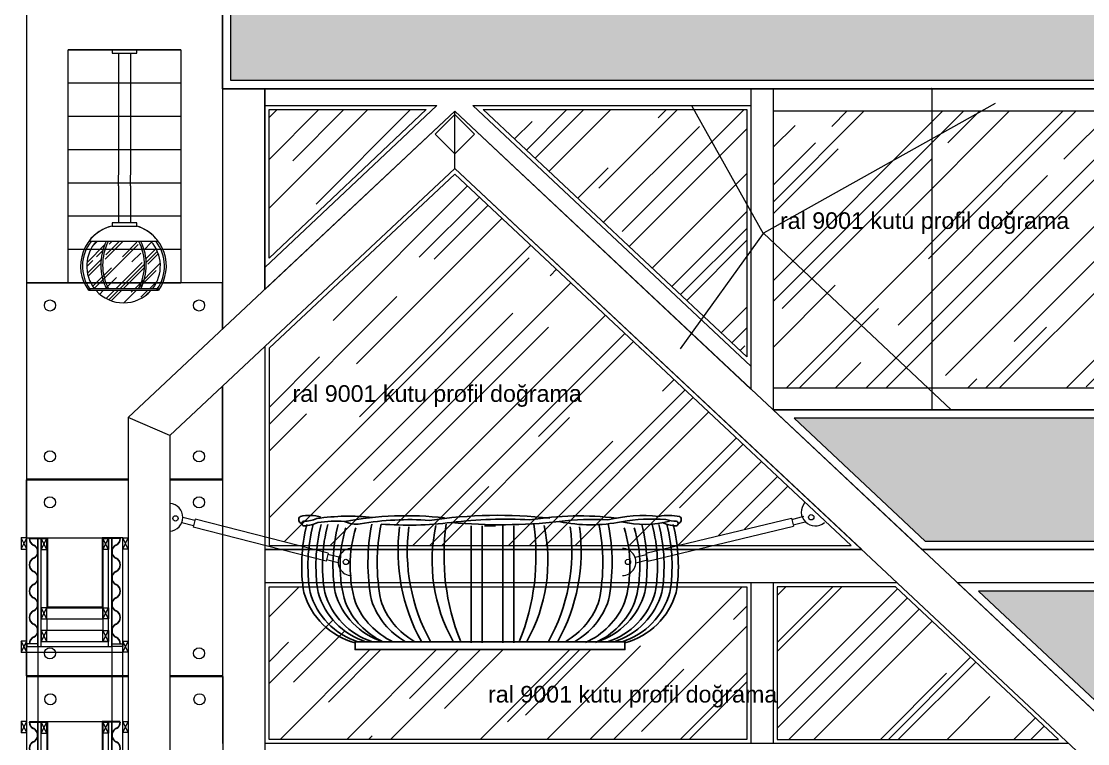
# Model space of a CAD drawing. Header units: millimetres. Extents: x 54215 to 67697, y 23496 to 56611.
# Drawn here: x 57097.8 to 57482.5, y 25519.1 to 25779.6 of the extents above; entities that cross this region are included whole.
import ezdxf

# ---------------------------------------------------------------- set-up
doc = ezdxf.new("R2010")
doc.units = ezdxf.units.MM
doc.linetypes.add('DASHED', pattern=[19.049999999999997, 12.7, -6.349999999999998])
for name, color, linetype, lineweight, true_color in [('no3_ahsap kesit on', 7, 'Continuous', 20, 0xfca103), ('no3_doğrama gorunus', 7, 'Continuous', 0, 0x004d4d), ('no3_tefriş ön ince', 7, 'Continuous', 18, 0x8c1aff)]:
    doc.layers.add(name, color=color, linetype=linetype, lineweight=lineweight, true_color=true_color)
for name, color, linetype, lineweight in [('no3_duvar kaplama', 8, 'Continuous', 0), ('no3_kutu profil gorunus', 8, 'Continuous', 0), ('no3_kutuprofil kesit', 74, 'Continuous', 18), ('no3_mermer gorunus arka', 41, 'Continuous', 13), ('no3_mobilya aydınlatma', 50, 'Continuous', 13), ('no3_tavan aydınlatma', 50, 'Continuous', 13), ('no3_yazı duvar', 152, 'Continuous', 0), ('tarama', 8, 'Continuous', 9)]:
    doc.layers.add(name, color=color, linetype=linetype, lineweight=lineweight)
doc.styles.get("Standard").update_dxf_attribs({"font": 'arial.ttf'})
pattern_1 = [(45, (40994.20118553095, 47595.47906742794), (21.55261469056598, 57.47363917484257), [381, -50.8, 127, -25.4]), (45, (41009.10841069192, 47628.34680483107), (-41.84799352418225, 5.926969039905642), [76.2, -8.382, 152.4, -19.05]), (45, (40987.9150062462, 47619.72575895483), (81.36112045688655, 105.4282068613518), [203.2, -35.56, 101.6, -25.4])]
pattern_2 = [(37.50000000000001, (40994.20118553095, 47595.47906742794), (-0.1600031295984046, 4.894132373293421), [0, -3.860799999999998, 0, -4.318000000000001, 0, -4.1275]), (7.499999999999999, (40994.20118553095, 47595.47906742794), (4.495232831380027, 7.168251005683542), [0, -2.0828, 0, -3.4798, 0, -1.333499999999999]), (327.5, (40991.07698553096, 47595.47906742794), (7.909923702414577, 0.0143718467854576), [0, -1.27, 0, -4.572, 0, -5.968999999999998]), (317.5, (40991.07698553096, 47595.47906742794), (7.635564524722973, 2.229293232572163), [0, -0.635, 0, -2.997199999999999, 0, -3.428999999999998])]

# ---------------------------------------------------------------- blocks, each defined once
blk = doc.blocks.new('ondulin saksı')
at = {"layer": 'no3_ahsap kesit on'}
for p, q in [((57175.00482562563, 26944.37657079545), (57175.00482562563, 26983.37657079545)), ((57176.20482562562, 26944.37657079545), (57176.20482562562, 26983.37657079545)), ((57200.40482562563, 26944.37657079545), (57200.40482562563, 26983.37657079545)), ((57201.60482562563, 26944.37657079545), (57201.60482562563, 26983.37657079545)), ((57175.00482562561, 26944.37657079545), (57201.60482562563, 26944.37657079545)), ((57176.20482562562, 26946.17657079545), (57198.78662371526, 26946.17657079545)), ((57176.20482562562, 26946.17657079545), (57200.40482562563, 26946.17657079545))]:
    blk.add_line(p, q, dxfattribs=at)
at = {"layer": 'no3_duvar kaplama'}
for p, q in [((57171.93039755706, 26983.37657079545), (57171.80482562562, 26983.37657079545)), ((57173.28673213381, 26980.98995126021), (57173.46723108388, 26980.90064188388)), ((57173.34242016737, 26981.10249970703), (57173.52291911745, 26981.01319033069)), ((57203.26723108383, 26981.10249970703), (57203.08673213378, 26981.01319033069)), ((57203.32291911743, 26980.98995126021), (57203.14242016735, 26980.90064188388)), ((57173.46723108388, 26976.35249970702), (57173.28673213381, 26976.26319033069)), ((57173.52291911745, 26976.23995126021), (57173.34242016737, 26976.15064188389)), ((57203.08673213378, 26976.23995126021), (57203.26723108383, 26976.15064188389)), ((57203.14242016735, 26976.35249970702), (57203.32291911743, 26976.26319033069)), ((57173.46723108388, 26971.40064188388), (57173.28673213381, 26971.48995126021)), ((57173.52291911745, 26971.51319033069), (57173.34242016737, 26971.60249970703)), ((57203.08673213378, 26971.51319033069), (57203.26723108383, 26971.60249970703)), ((57203.14242016735, 26971.40064188388), (57203.32291911743, 26971.48995126021)), ((57173.46723108388, 26966.85249970702), (57173.28673213381, 26966.76319033069)), ((57173.52291911745, 26966.73995126021), (57173.34242016737, 26966.65064188389)), ((57203.08673213378, 26966.73995126021), (57203.26723108383, 26966.65064188389)), ((57203.14242016735, 26966.85249970702), (57203.32291911743, 26966.76319033069)), ((57173.46723108388, 26961.90064188388), (57173.28673213381, 26961.98995126021)), ((57173.52291911745, 26962.01319033069), (57173.34242016737, 26962.10249970703)), ((57203.08673213378, 26962.01319033069), (57203.26723108383, 26962.10249970703)), ((57203.14242016735, 26961.90064188388), (57203.32291911743, 26961.98995126021)), ((57173.46723108388, 26957.35249970702), (57173.28673213381, 26957.26319033069)), ((57173.52291911745, 26957.23995126022), (57173.34242016737, 26957.15064188389)), ((57203.08673213378, 26957.23995126022), (57203.26723108383, 26957.15064188389)), ((57203.14242016735, 26957.35249970702), (57203.32291911743, 26957.26319033069)), ((57173.46723108388, 26952.40064188388), (57173.28673213381, 26952.48995126021)), ((57173.52291911745, 26952.51319033069), (57173.34242016737, 26952.60249970703)), ((57203.08673213378, 26952.51319033069), (57203.26723108383, 26952.60249970703)), ((57203.14242016735, 26952.40064188388), (57203.32291911743, 26952.48995126021)), ((57173.46723108388, 26947.85249970702), (57173.2867321338, 26947.76319033069)), ((57173.52291911745, 26947.73995126022), (57173.34242016737, 26947.65064188389)), ((57203.08673213378, 26947.73995126022), (57203.26723108383, 26947.65064188389)), ((57203.14242016735, 26947.85249970702), (57203.32291911743, 26947.76319033069))]:
    blk.add_line(p, q, dxfattribs=at)
for centre, radius, start, end in [((57174.46761159133, 26983.37657079545), 2.662785965714283, 180, 243.674178244699), ((57174.46761159133, 26983.37657079545), 2.537214034285714, 180, 243.674178244699), ((57202.14203965987, 26983.37657079545), 2.537214034285714, 296.3258217553243, 0), ((57202.14203965987, 26983.37657079545), 2.662785965714283, 296.3258217553243, 0), ((57172.34203965991, 26978.62657079545), 2.537214034285714, 296.325821755301, 63.67417824469901), ((57172.34203965991, 26978.62657079545), 2.662785965714283, 296.325821755301, 63.67417824469901), ((57204.26761159131, 26978.62657079545), 2.662785965714283, 116.3258217553243, 243.6741782446756), ((57204.26761159131, 26978.62657079545), 2.537214034285714, 116.3258217553243, 243.6741782446756), ((57174.46761159133, 26973.87657079545), 2.662785965714283, 116.3258217553009, 243.674178244699), ((57174.46761159133, 26973.87657079545), 2.537214034285714, 116.3258217553009, 243.674178244699), ((57202.14203965987, 26973.87657079545), 2.537214034285714, 296.3258217553243, 63.67417824467564), ((57202.14203965987, 26973.87657079545), 2.662785965714283, 296.3258217553243, 63.67417824467564), ((57172.34203965991, 26969.12657079545), 2.537214034285714, 296.325821755301, 63.67417824469901), ((57172.34203965991, 26969.12657079545), 2.662785965714283, 296.325821755301, 63.67417824469901), ((57204.26761159131, 26969.12657079545), 2.662785965714283, 116.3258217553243, 243.6741782446756), ((57204.26761159131, 26969.12657079545), 2.537214034285714, 116.3258217553243, 243.6741782446756), ((57174.46761159133, 26964.37657079545), 2.662785965714283, 116.3258217553009, 243.674178244699), ((57174.46761159133, 26964.37657079545), 2.537214034285714, 116.3258217553009, 243.674178244699), ((57202.14203965987, 26964.37657079545), 2.537214034285714, 296.3258217553243, 63.67417824467564), ((57202.14203965987, 26964.37657079545), 2.662785965714283, 296.3258217553243, 63.67417824467564), ((57172.34203965991, 26959.62657079545), 2.662785965714283, 296.325821755301, 63.67417824469901), ((57204.26761159131, 26959.62657079545), 2.662785965714283, 116.3258217553243, 243.6741782446756), ((57172.34203965991, 26959.62657079545), 2.537214034285714, 296.325821755301, 63.67417824469901), ((57204.26761159131, 26959.62657079545), 2.537214034285714, 116.3258217553243, 243.6741782446756), ((57174.46761159133, 26954.87657079545), 2.662785965714283, 116.3258217553009, 243.674178244699), ((57174.46761159133, 26954.87657079545), 2.537214034285714, 116.3258217553009, 243.674178244699), ((57202.14203965987, 26954.87657079545), 2.537214034285714, 296.3258217553243, 63.67417824467564), ((57202.14203965987, 26954.87657079545), 2.662785965714283, 296.3258217553243, 63.67417824467564), ((57172.34203965991, 26950.12657079545), 2.537214034285714, 296.325821755301, 63.67417824469901), ((57172.34203965991, 26950.12657079545), 2.662785965714283, 296.325821755301, 63.67417824469901), ((57204.26761159131, 26950.12657079545), 2.662785965714283, 116.3258217553243, 243.6741782446756), ((57204.26761159131, 26950.12657079545), 2.537214034285714, 116.3258217553243, 243.6741782446756), ((57174.46761159133, 26945.37657079545), 2.662785965714283, 116.3258217553009, 180), ((57174.46761159133, 26945.37657079545), 2.537214034285714, 116.3258217553009, 180), ((57202.14203965987, 26945.37657079545), 2.537214034285714, 0, 63.67417824467564), ((57202.14203965987, 26945.37657079545), 2.662785965714283, 0, 63.67417824467564)]:
    blk.add_arc(centre, radius, start, end, dxfattribs=at)
at = {"layer": 'no3_kutu profil gorunus'}
for p, q in [((57178.40482562563, 26983.57657079546), (57198.20482562562, 26983.57657079546)), ((57178.20482562562, 26954.37657079545), (57178.20482562562, 26950.17657079545)), ((57178.20482562562, 26954.37657079545), (57198.40482562561, 26954.37657079545))]:
    blk.add_line(p, q, dxfattribs=at)
blk.add_lwpolyline([(57204.67925369418, 26983.37657079545), (57198.40482562561, 26983.37657079545), (57198.40482562561, 26950.17657079545), (57178.40482562563, 26950.17657079545)], dxfattribs=at)
at = {"layer": 'no3_kutuprofil kesit'}
for p, q in [((57178.20482562562, 26979.37657079545), (57176.20482562562, 26983.37657079545)), ((57176.20482562562, 26979.37657079545), (57178.20482562562, 26983.37657079545)), ((57198.40482562561, 26979.37657079545), (57200.40482562563, 26983.37657079545)), ((57200.40482562563, 26979.37657079545), (57198.40482562561, 26983.37657079545)), ((57178.20482562562, 26954.37657079545), (57176.20482562562, 26958.37657079545)), ((57176.20482562562, 26954.37657079545), (57178.20482562562, 26958.37657079545)), ((57198.40482562561, 26954.37657079545), (57200.40482562563, 26958.37657079545)), ((57200.40482562563, 26954.37657079545), (57198.40482562561, 26958.37657079545)), ((57178.20482562562, 26946.17657079545), (57176.20482562562, 26950.17657079545)), ((57176.20482562562, 26946.17657079545), (57178.20482562562, 26950.17657079545)), ((57198.40482562561, 26946.17657079545), (57200.40482562563, 26950.17657079545)), ((57200.40482562563, 26946.17657079545), (57198.40482562561, 26950.17657079545))]:
    blk.add_line(p, q, dxfattribs=at)
for points in [[(57171.93039755706, 26983.57657079546), (57178.40482562563, 26983.57657079546), (57178.40482562563, 26958.57657079545), (57198.20482562562, 26958.57657079545)], [(57171.93039755706, 26983.37657079545), (57178.20482562562, 26983.37657079545), (57178.20482562562, 26958.37657079545), (57198.20482562562, 26958.37657079545)], [(57204.67925369418, 26983.57657079546), (57198.20482562562, 26983.57657079546), (57198.20482562562, 26958.57657079545), (57178.40482562563, 26958.57657079545)]]:
    blk.add_lwpolyline(points, dxfattribs=at)
for points in [[(57176.20482562562, 26979.37657079545), (57178.20482562562, 26979.37657079545), (57178.20482562562, 26983.37657079545), (57176.20482562562, 26983.37657079545)], [(57200.40482562563, 26979.37657079545), (57198.40482562561, 26979.37657079545), (57198.40482562561, 26983.37657079545), (57200.40482562563, 26983.37657079545)], [(57176.20482562562, 26954.37657079545), (57178.20482562562, 26954.37657079545), (57178.20482562562, 26958.37657079545), (57176.20482562562, 26958.37657079545)], [(57200.40482562563, 26954.37657079545), (57198.40482562561, 26954.37657079545), (57198.40482562561, 26958.37657079545), (57200.40482562563, 26958.37657079545)], [(57176.20482562562, 26946.17657079545), (57178.20482562562, 26946.17657079545), (57178.20482562562, 26950.17657079545), (57176.20482562562, 26950.17657079545)], [(57200.40482562563, 26946.17657079545), (57198.40482562561, 26946.17657079545), (57198.40482562561, 26950.17657079545), (57200.40482562563, 26950.17657079545)], [(57175.00482562563, 26944.37657079545), (57175.00482562563, 26945.37657079545), (57171.00482562563, 26945.37657079545), (57171.00482562563, 26944.37657079545)], [(57201.60482562563, 26944.37657079545), (57201.60482562563, 26945.37657079545), (57205.60482562563, 26945.37657079545), (57205.60482562563, 26944.37657079545)]]:
    blk.add_lwpolyline(points, close=True, dxfattribs=at)
blk = doc.blocks.new('dwerayd')
at = {"layer": 'tarama'}
h = blk.add_hatch(dxfattribs=at)
h.set_pattern_fill('AR-RROOF', color=256, scale=0.1668115312456921, angle=404.9999999999999, style=0)
h.set_pattern_definition([(44.99999999999999, (54840.5160514867, 23930.45766048379), (3.595224658881711, 9.58726575701789), [63.55519340460871, -8.47402578728116, 21.1850644682029, -4.23701289364058]), (44.99999999999999, (54843.00274854243, 23935.94037808859), (-6.980727879328648, 0.9886867811924716), [12.71103868092174, -1.398214254901389, 25.42207736184348, -3.177759670230435]), (44.99999999999999, (54839.46744429453, 23934.50228822504), (13.57197308727846, 17.58664062302969), [33.89610314912464, -5.931818051096813, 16.94805157456232, -4.23701289364058])])
edge = h.paths.add_edge_path()
edge.add_line((54844.45861613478, 23936.71309290551), (54840.5160514867, 23936.71309290551))
edge.add_arc((54850.5160514867, 23937.13012173362), 10.00869187473939, 182.388015463241, 221.8103148957822)
edge.add_line((54843.05601302078, 23930.45766048379), (54845.98941924214, 23930.45766048379))
edge.add_arc((54856.91748465818, 23936.4469527403), 12.4617107762558, 178.7762621113086, 208.725613729232, ccw=False)
edge = h.paths.add_edge_path()
edge.add_arc((54859.41410008277, 23936.82092678895), 13.98706264716156, 180.4417287440396, 207.0610371031949)
edge.add_line((54846.95830771834, 23930.45766048379), (54854.08191920704, 23930.45766048379))
edge.add_arc((54841.62612684262, 23936.82092678893), 13.98706264716859, 332.9389628968853, 359.5582712560203)
edge.add_line((54855.61277380853, 23936.71309290551), (54845.42745311685, 23936.71309290551))
edge = h.paths.add_edge_path()
edge.add_arc((54844.12274226722, 23936.4469527403), 12.46171077626939, -28.725613729274528, 1.2237378886230204, ccw=False)
edge.add_line((54855.05080768326, 23930.45766048379), (54857.97608995262, 23930.45766048379))
edge.add_arc((54850.5160514867, 23937.13012173362), 10.00869187474551, 318.1896851042302, 357.6119845367398)
edge.add_line((54860.51605148671, 23936.71309290551), (54856.58161079061, 23936.71309290551))
edge = h.paths.add_edge_path()
edge.add_line((54858.39479727278, 23943.30258298346), (54842.63730570061, 23943.30258298346))
edge.add_arc((54850.51605148671, 23937.13012173354), 10.00869187473969, 141.9237162940905, 182.3880154627816)
edge.add_line((54840.5160514867, 23936.71309290551), (54860.51605148671, 23936.71309290551))
edge.add_arc((54850.51605148671, 23937.13012173354), 10.00869187473969, 357.6119845372166, 398.0762837059352)
edge = h.paths.add_edge_path()
edge.add_line((54843.05601302087, 23943.80258298346), (54857.97608995254, 23943.80258298346))
edge.add_arc((54850.51605148671, 23937.13012173354), 10.00869187473969, 41.81031489649121, 138.1896851035088)
at = {"layer": 'no3_duvar kaplama', "linetype": 'DASHED', "ltscale": 0.01}
for p, q in [((54848.58729315668, 23915.37851598656), (54848.58729315668, 23912.37851598657)), ((54851.9235237816, 23915.37851598656), (54851.9235237816, 23912.37851598657))]:
    blk.add_line(p, q, dxfattribs=at)
at = {"layer": 'no3_mobilya aydınlatma'}
for p, q in [((54841.04294054693, 23943.30258298346), (54859.98916242646, 23943.30258298346)), ((54841.16608478571, 23943.80258298346), (54859.98916242646, 23943.80258298346)), ((54841.04294054693, 23930.45766048379), (54859.98916242646, 23930.45766048379)), ((54848.58729315668, 23915.37851598656), (54848.58729315668, 23925.42128272027)), ((54851.9235237816, 23915.37851598656), (54851.9235237816, 23925.42128272027)), ((54848.58729315668, 23879.2553403765), (54848.58729315668, 23912.37851598657)), ((54851.9235237816, 23879.2553403765), (54851.9235237816, 23912.37851598657))]:
    blk.add_line(p, q, dxfattribs=at)
for points in [[(54846.91917784422, 23925.42128272027), (54853.59163909405, 23925.42128272027), (54853.59163909405, 23926.2553403765), (54846.91917784422, 23926.2553403765)], [(54846.91917784422, 23878.42128272027), (54853.59163909405, 23878.42128272027), (54853.59163909405, 23879.2553403765), (54846.91917784422, 23879.2553403765)]]:
    blk.add_lwpolyline(points, close=True, dxfattribs=at)
for centre in [(54841.16608478571, 23943.55258298346), (54859.8660181877, 23943.55258298346)]:
    blk.add_circle(centre, 0.25, dxfattribs=at)
for centre, radius, start, end in [((54850.51605148671, 23937.13012173364), 10.00869187473878, 41.81031489584076, 138.1896851041592), ((54850.25540846913, 23937.13012173362), 11.37502986139899, 144.9925217570474, 252.9447199108465), ((54850.25540846913, 23937.13012173362), 10.87502986139899, 144.9925217570474, 217.8472144191585), ((54850.51605148671, 23937.13012173364), 10.00869187473878, 141.9237162946896, 182.3880154631574), ((54858.81024447524, 23936.82092678895), 14.48706264716368, 153.4223689682336, 206.0552633226041), ((54858.81024447524, 23936.82092678895), 13.98706264716368, 152.3930406968166, 207.0610371031176), ((54850.99265807741, 23937.14291512147), 11.19347962664543, 283.4258668113646, 36.03108897313011), ((54842.22185849818, 23936.82092678895), 13.98706264716368, 332.9389628970593, 27.60695930333998), ((54842.22185849818, 23936.82092678895), 14.48706264716368, 333.9447366774863, 26.57763103167675), ((54850.51605148671, 23937.13012173364), 10.00869187473878, 357.6119845368427, 38.0762837053104), ((54850.99265807741, 23937.14291512147), 10.69347962664543, 321.3052516722135, 36.03108897313011), ((54850.51605148671, 23937.13012173362), 10.00869187474153, 182.3880154631362, 221.81031489634), ((54850.51605148671, 23937.13012173362), 10.00869187474153, 318.1896851036599, 357.6119845368638), ((54850.25540846915, 23937.13012173364), 11.37502986140557, 221.2931630991494, 252.9447199107935), ((54851.12152316869, 23936.98667988691), 11.0119535220769, 282.9624385158057, 323.6367200026022)]:
    blk.add_arc(centre, radius, start, end, dxfattribs=at)
blk = doc.blocks.new('sepetete')
for p, q in [((11718.39856932852, -17325.30800350899), (11718.39856932852, -17367.5153186206)), ((11722.39854074058, -17325.30800350899), (11722.39854074058, -17367.5153186206)), ((11723.24168011619, -17325.30800350899), (11727.24165152825, -17325.30800350899)), ((11729.83764770715, -17325.30800350899), (11729.83764770715, -17367.5153186206)), ((11733.83761911922, -17325.30800350899), (11733.83761911922, -17367.5153186206))]:
    blk.add_line(p, q)
blk.add_lwpolyline([(11676.54942812257, -17367.12773855525), (11773.93390352187, -17367.12773855525), (11773.93390352187, -17369.98813077265), (11676.54942812257, -17369.98813077265)], close=True)
for centre, radius, start, end in [((11657.60013497128, -17323.14329002526), 1.394030306057129, 122.378055592652, 261.0693054288186), ((11660.05610560852, -17334.61684259791), 13.04990648124978, 71.42997362374787, 104.2056164740434), ((11658.25647220231, -17324.52121211769), 0.8681077268847875, 106.0011293000274, 270.1073785455061), ((11657.80112277731, -17310.58030030586), 13.10821841525689, 270.9443935619184, 292.1774404310465), ((11657.27746233607, -17311.26276358406), 14.16055073895677, 273.9709865098802, 294.2875009586111), ((11674.27886657656, -17399.58907952244), 77.73017154233085, 83.6458523760783, 98.53015023285812), ((11669.52421100731, -17363.96892286543), 40.31376416420375, 85.39309430772032, 99.16671673195006), ((11694.97413333229, -17440.01395588975), 118.3319370686112, 83.2771639500543, 100.8191087322107), ((11677.13098866943, -17314.11706135438), 10.6095894605299, 245.6833160213831, 277.0787870170678), ((11695.99607892911, -17424.03516837779), 100.9282947354499, 85.78738463262737, 100.0182236270542), ((11695.86100651516, -17200.85165670629), 124.2339578467398, 265.4246878726718, 277.1493896169141), ((11728.37866089699, -17492.95987072734), 171.4086264217418, 83.81892342945139, 98.37591664146457), ((11730.5427279483, -17480.76667595345), 157.821678798591, 86.69767717050887, 96.99500079508019), ((11729.244784149, -17131.90346149616), 193.0499424582396, 264.6732103026307, 276.2417124357932), ((11757.42314308096, -17431.96555810458), 110.2037434521112, 83.00139092481149, 99.28937399165424), ((11761.73187701487, -17405.20182002054), 82.20094054448205, 85.78722081316934, 98.04078936679709), ((11761.53037112148, -17269.30101544814), 55.66628761177605, 258.2913963562861, 281.5629449352207), ((11780.6548926532, -17375.31154583521), 53.65844679966539, 84.05428845093192, 103.8936406584433), ((11783.79912790532, -17388.0645063023), 65.18089914282828, 85.6911064569106, 99.81459008851579), ((11780.97220435341, -17289.85617506792), 34.97651461091253, 256.2998866844592, 285.0593312028188), ((11789.86254458277, -17339.97888950422), 18.40261427704987, 78.18760125049212, 101.4380244367261), ((11793.20586930837, -17311.26276358406), 14.16055073895677, 245.7124990414128, 266.0290134901329), ((11792.68220886712, -17310.58030030587), 13.1082184152495, 252.2978003362719, 269.0556064380946), ((11792.22685944213, -17324.52121211769), 0.8681077268847875, 269.8926214545198, 73.99887069992253), ((11792.88319667316, -17323.14329002526), 1.394030306057129, 278.9306945712843, 57.62194440734788), ((11716.62162090726, -17339.67636267198), 59.33298134759822, 165.5104001404485, 189.4557217704314), ((11718.88011475966, -17339.67636267198), 59.33298134759822, 165.5104001404485, 189.4557217704314), ((11721.76610261311, -17339.67636267198), 59.33298134759822, 165.5104001404485, 189.4557217704314), ((11724.15009526573, -17339.67636267198), 59.33298134759822, 165.5104001404485, 189.4557217704314), ((11727.91433244494, -17339.67636267198), 59.33298134759822, 165.5104001404485, 189.4557217704314), ((11717.73507761516, -17339.813991555), 46.59266683500754, 162.7546303364915, 196.5011952319967), ((11721.34159332924, -17339.813991555), 46.59266683500754, 162.7546303364915, 196.5011952319967), ((11751.40203439807, -17338.72850320615), 70.20663063714801, 168.4651619253774, 191.0202138483589), ((11754.73962411172, -17338.72850320615), 70.20663063714801, 168.4651619253774, 191.0202138483589), ((11758.92847584497, -17334.54405648319), 66.88517208183521, 172.3914668215402, 209.0965018369387), ((11762.26873059105, -17334.54405648319), 66.88517208183521, 172.3914668215402, 209.0965018369387), ((11763.99716367685, -17337.88242876587), 59.64876139608721, 167.6961900959236, 209.3280967373184), ((11791.0966372713, -17336.24321327926), 82.45334809398776, 172.0041297443614, 201.8069446971064), ((11659.38136430827, -17336.24321327926), 82.45334809399051, 338.1930553028938, 7.995870255638602), ((11686.48083790274, -17337.88242876587), 59.64876139608721, 330.6719032626752, 12.30380990407633), ((11687.89188985287, -17334.54405648319), 66.88517208183521, 330.9034981630613, 7.608533178459748), ((11691.23214459896, -17334.54405648319), 66.88517208183521, 330.9034981630613, 7.608533178459748), ((11695.7437075327, -17338.72850320615), 70.20663063714801, 348.9797861516412, 11.53483807462258), ((11699.08129724636, -17338.72850320615), 70.20663063714801, 348.9797861516412, 11.53483807462258), ((11729.14173831519, -17339.813991555), 46.59266683500754, 343.4988047680033, 17.24536966350845), ((11729.14173831519, -17339.813991555), 46.59266683500754, 343.4988047680033, 17.24536966350845), ((11732.74825402928, -17339.813991555), 46.59266683500754, 343.4988047680033, 17.24536966350845), ((11732.74825402928, -17339.813991555), 46.59266683500754, 343.4988047680033, 17.24536966350845), ((11722.56899919949, -17339.67636267198), 59.33298134759822, 350.5442782295687, 14.48959985955136), ((11726.33323637871, -17339.67636267198), 59.33298134759822, 350.5442782295687, 14.48959985955136), ((11728.71722903132, -17339.67636267198), 59.33298134759822, 350.5442782295687, 14.48959985955136), ((11731.60321688478, -17339.67636267198), 59.33298134759822, 350.5442782295687, 14.48959985955136), ((11733.86171073717, -17339.67636267198), 59.33298134759822, 350.5442782295687, 14.48959985955136), ((11683.33216897636, -17342.12541937009), 26.27151271936964, 196.1295289144728, 255.0379893138497), ((11685.59066282875, -17342.12541937009), 26.27151271936964, 196.1295289144728, 252.1177101063774), ((11688.47665068221, -17342.12541937009), 26.27151271936964, 196.1295289144728, 252.1177101063774), ((11690.86064333482, -17342.12541937009), 26.27151271936964, 196.1295289144728, 252.1177101063774), ((11694.62488051404, -17342.12541937009), 26.27151271936964, 196.1295289144728, 252.1177101063774), ((11755.8584511304, -17342.12541937009), 26.27151271936964, 287.8822898936474, 343.8704710855272), ((11759.62268830962, -17342.12541937009), 26.27151271936964, 287.8822898936474, 343.8704710855272), ((11762.00668096223, -17342.12541937009), 26.27151271936964, 287.8822898936474, 343.8704710855272), ((11764.89266881569, -17342.12541937009), 26.27151271936964, 287.8822898936474, 343.8704710855272), ((11767.15116266808, -17342.12541937009), 26.27151271936964, 284.9620106861503, 343.8704710855272), ((11698.59967162078, -17342.07622520276), 27.79537632829989, 203.2492743777634, 244.3272904536811), ((11702.20618733487, -17342.07622520276), 27.79537632829989, 203.2492743777634, 244.3272904536811), ((11707.98799088158, -17343.79832845097), 26.83053700979141, 198.133542976652, 240.3710897094012), ((11711.32558059524, -17343.79832845097), 26.83053700979141, 198.133542976652, 240.3710897094012), ((11739.1577510492, -17343.79832845097), 26.83053700979141, 299.6289102905648, 341.866457023348), ((11742.49534076286, -17343.79832845097), 26.83053700979141, 299.6289102905648, 341.866457023348), ((11748.27714430957, -17342.07622520276), 27.79537632829989, 294.3178303505008, 336.7507256222366), ((11748.27714430957, -17342.07622520276), 27.79537632829989, 294.3178303505364, 336.7507256222366), ((11751.88366002365, -17342.07622520276), 27.79537632829989, 294.3178303505008, 336.7507256222366), ((11751.88366002365, -17342.07622520276), 27.79537632829989, 294.3178303505364, 336.7507256222366)]:
    blk.add_arc(centre, radius, start, end)

msp = doc.modelspace()

# ---------------------------------------------------------------- hatches: boundary and pattern name
at = {"layer": 'no3_duvar kaplama'}
h = msp.add_hatch(dxfattribs=at)
h.set_pattern_fill('AR-SAND', color=256, scale=0.1)
h.set_pattern_definition(pattern_2)
h.paths.add_polyline_path([(57173.39437250584, 25802.27753649787), (57173.39437250584, 25758.27753649787), (57823.89437250582, 25758.27753649787), (57823.89437250582, 25802.27753649787)])
h = msp.add_hatch(dxfattribs=at)
h.set_pattern_fill('AR-RROOF', color=256, angle=45)
h.set_pattern_definition(pattern_1)
h.paths.add_polyline_path([(57359.54337771202, 25658.63058127704), (57359.54337771202, 25747.77753649788), (57264.47357013692, 25747.77753649788)])
h.paths.add_polyline_path([(57243.91478951507, 25747.77753649788), (57187.19437250584, 25747.77753649788), (57187.19437250584, 25694.21700325148)])
h = msp.add_hatch(dxfattribs=at)
h.set_pattern_fill('AR-RROOF', color=256, angle=45)
h.set_pattern_definition(pattern_1)
h.paths.add_polyline_path([(57426.27475206124, 25747.27753649788), (57369.04337771202, 25747.27753649788), (57369.04337771202, 25647.44091572795), (57426.27475206124, 25647.44091572795)])
h.paths.add_polyline_path([(57483.50612641048, 25747.27753649788), (57426.27475206124, 25747.27753649788), (57426.27475206124, 25647.44091572795), (57483.50612641048, 25647.44091572795)])
h.paths.add_polyline_path([(57540.73750075971, 25747.27753649788), (57483.50612641048, 25747.27753649788), (57483.50612641048, 25647.44091572795), (57540.73750075971, 25647.44091572795)])
h.paths.add_polyline_path([(57540.73750075971, 25647.44091572795), (57597.96887510893, 25647.44091572795), (57597.96887510893, 25747.27753649788), (57540.73750075971, 25747.27753649788)])
h.paths.add_polyline_path([(57655.20024945815, 25747.27753649788), (57597.96887510893, 25747.27753649788), (57597.96887510893, 25647.44091572795), (57655.20024945815, 25647.44091572795)])
h.paths.add_polyline_path([(57712.4316238074, 25747.27753649788), (57655.20024945815, 25747.27753649788), (57655.20024945815, 25647.44091572795), (57712.4316238074, 25647.44091572795)])
h.paths.add_polyline_path([(57769.66299815661, 25747.27753649788), (57712.4316238074, 25747.27753649788), (57712.4316238074, 25647.44091572795), (57769.66299815661, 25647.44091572795)])
h.paths.add_polyline_path([(57769.66299815661, 25647.44091572795), (57826.89437250582, 25647.44091572795), (57826.89437250582, 25747.27753649788), (57769.66299815661, 25747.27753649788)])
h = msp.add_hatch(dxfattribs=at)
h.set_pattern_fill('AR-RROOF', color=256, angle=45)
h.set_pattern_definition(pattern_1)
h.paths.add_polyline_path([(57254.19488798436, 25724.5163336453), (57187.19437250584, 25661.68995263659), (57187.19437250584, 25593.24627434152), (57197.61743635777, 25590.58619242218), (57334.64719009466, 25590.58619242218), (57375.64153673057, 25600.4359959914), (57375.7651792238, 25599.95152459507), (57379.52255253316, 25600.91044808881, -0.28741729654965), (57380.61240752482, 25606.1382107342)])
h = msp.add_hatch(dxfattribs=at)
h.set_pattern_fill('AR-SAND', color=256, scale=0.1)
h.set_pattern_definition(pattern_2)
h.paths.add_polyline_path([(57376.62853993863, 25636.44091572795), (57423.93015556062, 25592.08619242218), (57823.89437250582, 25592.08619242218), (57823.89437250582, 25636.44091572795)])
h = msp.add_hatch(dxfattribs=at)
h.set_pattern_fill('AR-RROOF', color=256, angle=45)
h.set_pattern_definition([(45, (45203.72259388794, 42912.61800852683), (21.55261469056598, 57.47363917484257), [381, -50.8, 127, -25.4]), (45, (45218.62981904892, 42945.48574592995), (-41.84799352418225, 5.926969039905642), [76.2, -8.382, 152.4, -19.05]), (45, (45197.4364146032, 42936.86470005372), (81.36112045688655, 105.4282068613518), [203.2, -35.56, 101.6, -25.4])])
h.paths.add_polyline_path([(57413.23930071232, 25575.58619242219), (57370.54337771202, 25575.58619242219), (57370.54337771202, 25520.58619242218), (57471.97450789202, 25520.58619242218)])
h.paths.add_polyline_path([(57359.54337771202, 25575.58619242219), (57329.34049798526, 25575.58619242219, -0.0086700535349354), (57329.03771775353, 25573.55106670317, -0.2628509707584636), (57310.58309495531, 25555.46871443569), (57310.58309495531, 25552.98683846214), (57223.19861955599, 25552.98683846214), (57223.19861955599, 25555.46871443569, -0.2628509707583944), (57204.74399675775, 25573.55106670316, -0.0086700535349568), (57204.44121652601, 25575.58619242219), (57187.19437250584, 25575.58619242219), (57187.19437250584, 25520.58619242218), (57359.54337771202, 25520.58619242218)])
h = msp.add_hatch(dxfattribs=at)
h.set_pattern_fill('AR-SAND', color=256, scale=0.1)
h.set_pattern_definition([(37.50000000000001, (45203.72259388794, 42912.61800852683), (-0.1600031295984046, 4.894132373293421), [0, -3.860799999999998, 0, -4.318000000000001, 0, -4.1275]), (7.499999999999999, (45203.72259388794, 42912.61800852683), (4.495232831380027, 7.168251005683542), [0, -2.0828, 0, -3.4798, 0, -1.333499999999999]), (327.5, (45200.59839388795, 42912.61800852683), (7.909923702414577, 0.0143718467854576), [0, -1.27, 0, -4.572, 0, -5.968999999999998]), (317.5, (45200.59839388795, 42912.61800852683), (7.635564524722973, 2.229293232572163), [0, -0.635, 0, -2.997199999999999, 0, -3.428999999999998])])
h.paths.add_polyline_path([(57823.89437250582, 25574.08619242218), (57443.12606115393, 25574.08619242219), (57498.58089953467, 25522.08619242218), (57823.89437250582, 25522.08619242217)])
at = {"layer": 'no3_mermer gorunus arka'}
h = msp.add_hatch(dxfattribs=at)
h.set_pattern_fill('AR-CONC', color=256, scale=0.1)
h.set_pattern_definition([(50, (40994.20118553095, 47595.47906742794), (18.2184668996004, -1.593908553890308), [1.905, -20.955]), (355, (40994.20118553095, 47595.47906742794), (-3.524342142496933, 19.10568452390351), [1.524, -16.764058417]), (100.4514446999999, (40995.71938623094, 47595.34624207796), (14.69412470903533, 17.51177519121951), [1.619000879999999, -17.80902445999999]), (46.18420000000002, (40994.20118553095, 47600.55906742794), (27.107904089213, -4.204232793272714), [2.857499999999993, -31.43249999999995]), (96.63555760999984, (40996.46017553095, 47600.20871742794), (23.7404134051503, 24.74261245977216), [2.428502314, -26.713560816]), (351.1841511700001, (40994.20118553095, 47600.55906742794), (23.74041340649771, 24.74261245855327), [2.285996706999998, -25.145973192]), (21, (40996.74118553094, 47599.28906742795), (15.16143912691325, -10.22651981870876), [1.905, -20.955]), (326, (40996.74118553094, 47599.28906742795), (6.180202834764705, 18.41879661223192), [1.524, -16.764]), (71.45144499999998, (40998.00463879095, 47598.43685743796), (21.34164192787162, 8.192276888590525), [1.619000879999998, -17.80899375999997]), (37.50000000000001, (40994.20118553095, 47595.47906742794), (0.3088603250591817, 8.455503887315311), [0, -16.5608, 0, -17.018, 0, -16.8275]), (7.499999999999999, (40994.20118553095, 47595.47906742794), (6.681966251030575, 10.01805748181195), [0, -9.7028, 0, -16.1798, 0, -6.413499999999999]), (327.5, (40988.53698553095, 47595.47906742794), (13.55905951668714, -0.5728743992673444), [0, -6.349999999999998, 0, -19.812, 0, -26.289]), (317.5, (40985.99698553094, 47595.47906742794), (14.8129181386018, 2.542649103333303), [0, -8.255, 0, -13.1572, 0, -18.669])])
h.paths.add_polyline_path([(57826.89437250582, 25519.08619242217), (57626.89437250584, 25519.08619242218)])
edge = h.paths.add_edge_path()
edge.add_arc((57669.65737776012, 25501.53934202232), 5.582040514164691, 96.43694645419731, 159.7320549495288, ccw=False)
edge.add_line((57669.03157671871, 25507.08619242218), (57626.89437250584, 25507.08619242218))
edge.add_line((57626.89437250584, 25507.08619242218), (57626.89437250584, 25485.79346131458))
edge.add_arc((57655.26012906688, 25510.54383663683), 37.64568001607184, 221.1061344676092, 236.6808984343292)
edge.add_line((57634.58130307657, 25479.08619242218), (57648.12410860175, 25479.08619242218))
edge.add_arc((57627.44528261147, 25510.54383663683), 37.64568001606293, 303.3191015656602, 349.1740956461954)
edge = h.paths.add_edge_path()
edge.add_arc((57673.63136725155, 25501.53934202232), 5.582040514160097, 20.26794505028958, 83.56305354581706)
edge.add_line((57674.25716829293, 25507.08619242218), (57672.64437250582, 25507.08619242218))
edge.add_line((57672.64437250584, 25507.08619242218), (57672.64437250584, 25505.14949715916))
edge.add_arc((57671.64437250582, 25503.41744635159), 2.000000000002524, 1.0408029993413948e-10, 60.00000000004178, ccw=False)
edge.add_arc((57671.64437250582, 25503.4174463516), 2, -180, 0, ccw=False)
edge.add_arc((57671.64437250582, 25503.41744635159), 2, 119.99999999995819, 179.9999999998959, ccw=False)
edge.add_line((57670.64437250582, 25505.14949715917), (57670.64437250582, 25507.08619242218))
edge.add_line((57670.64437250582, 25507.08619242218), (57669.03157671871, 25507.08619242218))
edge.add_arc((57669.65737776012, 25501.53934202232), 5.582040514166193, 96.43694645419731, 159.7320549495288)
edge.add_arc((57627.44528261147, 25510.54383663683), 37.64568001606438, 303.3191015656601, 349.1740956461954, ccw=False)
edge.add_line((57648.12410860175, 25479.08619242218), (57695.16463640992, 25479.08619242218))
edge.add_arc((57715.84346240022, 25510.54383663683), 37.64568001606892, 190.8259043538254, 236.68089843432608, ccw=False)
edge = h.paths.add_edge_path()
edge.add_arc((57730.24071109344, 25501.50563407944), 5.582040514161647, 91.32038313086628, 160.1413452627388, ccw=False)
edge.add_line((57730.11208417122, 25507.08619242218), (57674.25716829294, 25507.08619242218))
edge.add_arc((57673.63136725155, 25501.53934202232), 5.582040514162375, 20.267945050289484, 83.56305354581713, ccw=False)
edge.add_arc((57715.84346240022, 25510.54383663683), 37.64568001606889, 190.8259043538258, 236.6808984343283)
edge.add_line((57695.16463640991, 25479.08619242218), (57708.70744193508, 25479.08619242218))
edge.add_arc((57688.02861594481, 25510.54383663683), 37.64568001606491, 303.3191015656647, 349.0638042515669)
edge = h.paths.add_edge_path()
edge.add_arc((57734.21470058488, 25501.50563407944), 5.582040514161744, 19.8586547375388, 91.3203831308103)
edge.add_line((57734.08607366269, 25507.08619242218), (57733.22770583916, 25507.08619242218))
edge.add_line((57733.22770583916, 25507.08619242218), (57733.22770583916, 25505.14949715916))
edge.add_arc((57732.22770583916, 25503.41744635159), 2.000000000002524, 1.0408029993413948e-10, 60.00000000004178, ccw=False)
edge.add_arc((57732.22770583916, 25503.4174463516), 2, -180, 0, ccw=False)
edge.add_arc((57732.22770583916, 25503.41744635159), 2, 119.99999999995819, 179.9999999998959, ccw=False)
edge.add_line((57731.22770583916, 25505.14949715917), (57731.22770583916, 25507.08619242218))
edge.add_line((57731.22770583916, 25507.08619242218), (57730.11208417122, 25507.08619242218))
edge.add_arc((57730.24071109344, 25501.50563407944), 5.582040514162466, 91.3203831308663, 160.1413452627387)
edge.add_arc((57688.02861594481, 25510.54383663683), 37.64568001606658, 303.3191015656647, 349.06380425156686, ccw=False)
edge.add_line((57708.70744193508, 25479.08619242218), (57755.74796974325, 25479.08619242218))
edge.add_arc((57776.42679573353, 25510.54383663683), 37.64568001606892, 190.936195748393, 236.68089843432608, ccw=False)
edge = h.paths.add_edge_path()
edge.add_arc((57790.82404442678, 25501.50563407945), 5.582040514160983, 91.32038313086719, 160.141345262538, ccw=False)
edge.add_line((57790.69541750455, 25507.08619242218), (57734.08607366269, 25507.08619242218))
edge.add_arc((57734.21470058488, 25501.50563407944), 5.582040514162341, 19.8586547375387, 91.32038313081028, ccw=False)
edge.add_arc((57776.42679573353, 25510.54383663683), 37.64568001606889, 190.936195748393, 236.680898434326)
edge.add_line((57755.74796974324, 25479.08619242218), (57769.2907752684, 25479.08619242218))
edge.add_arc((57748.61194927812, 25510.54383663683), 37.64568001606797, 303.3191015656617, 349.0638042515952)
edge = h.paths.add_edge_path()
edge.add_arc((57794.79803391822, 25501.50563407944), 5.582040514161738, 19.85865473682417, 91.32038313079165)
edge.add_line((57794.66940699601, 25507.08619242218), (57793.8110391725, 25507.08619242218))
edge.add_line((57793.81103917249, 25507.08619242218), (57793.81103917249, 25505.14949715916))
edge.add_arc((57792.81103917249, 25503.41744635159), 2.000000000002524, 1.0408029993413948e-10, 60.00000000004178, ccw=False)
edge.add_arc((57792.81103917249, 25503.4174463516), 2, -180, 0, ccw=False)
edge.add_arc((57792.81103917249, 25503.41744635159), 2, 119.99999999995819, 179.9999999998959, ccw=False)
edge.add_line((57791.81103917249, 25505.14949715917), (57791.81103917249, 25507.08619242218))
edge.add_line((57791.81103917249, 25507.08619242218), (57790.69541750455, 25507.08619242218))
edge.add_arc((57790.82404442678, 25501.50563407944), 5.582040514162508, 91.32038313088499, 160.1413452625441)
edge.add_arc((57748.61194927812, 25510.54383663683), 37.64568001606313, 303.3191015656601, 349.06380425159404, ccw=False)
edge.add_line((57769.29077526841, 25479.08619242218), (57816.33130307659, 25479.08619242218))
edge.add_arc((57837.01012906688, 25510.54383663683), 37.64568001606792, 190.9361957484946, 236.6808984343284, ccw=False)
edge = h.paths.add_edge_path()
edge.add_line((57826.89437250582, 25507.08619242218), (57794.66940699601, 25507.08619242218))
edge.add_arc((57794.79803391822, 25501.50563407944), 5.582040514162299, 19.858654736824178, 91.32038313079181, ccw=False)
edge.add_arc((57837.01012906688, 25510.54383663683), 37.64568001606703, 190.936195748495, 236.6808984343306)
edge.add_line((57816.33130307659, 25479.08619242218), (57820.89437250582, 25479.08619242218))
edge.add_line((57820.89437250582, 25479.08619242218), (57826.89437250582, 25479.08619242218))
edge.add_line((57826.89437250582, 25479.08619242218), (57826.89437250582, 25507.08619242218))
h.paths.add_polyline_path([(57826.89437250582, 25323.27753649787), (57820.89437250582, 25323.27753649787), (57632.89437250582, 25323.27753649787), (57626.89437250584, 25323.27753649787), (57626.89437250584, 25273.27753649788), (57826.89437250582, 25273.27753649788)])
h.paths.add_polyline_path([(57482.39437250584, 25323.27753649787), (57369.04337771202, 25323.27753649787), (57369.04337771202, 25273.27753649788), (57482.39437250584, 25273.27753649788)])
h.paths.add_polyline_path([(57482.39437250584, 25507.08619242218), (57369.04337771202, 25507.08619242218), (57369.04337771202, 25479.08619242218), (57482.39437250584, 25479.08619242218)])

# ---------------------------------------------------------------- linework, layer by layer
msp.add_line((57155.39437250582, 25769.27753649787), (57114.64437250582, 25769.27753649787))
msp.add_point((57426.27475206124, 25755.27753649788))
at = {"layer": 'no3_doğrama gorunus'}
for p, q in [((57170.39437250582, 25755.27753649788), (57170.39437250584, 25668.55592816996)), ((57185.69437250582, 25755.27753649788), (57185.69437250582, 25682.90273763207)), ((57361.04337771202, 25755.27753649788), (57361.04337771202, 25646.9425154467)), ((57369.04337771202, 25755.27753649788), (57369.04337771202, 25639.44091572795)), ((57426.27475206124, 25755.27753649788), (57426.27475206124, 25639.44091572795)), ((57369.04337771202, 25747.27753649788), (57826.89437250582, 25747.27753649788)), ((57185.69437250582, 25662.33970586595), (57185.69437250582, 25519.08619242218)), ((57170.39437250584, 25647.99289640383), (57170.39437250584, 25519.08619242218)), ((57170.39437250582, 25647.99289640384), (57170.39437250582, 25519.08619242218)), ((57369.04337771202, 25647.44091572795), (57826.89437250582, 25647.44091572795)), ((57401.01701243844, 25589.08619242218), (57185.69437250582, 25589.08619242218)), ((57826.89437250582, 25589.08619242218), (57422.74362853179, 25589.08619242218)), ((57413.83196673218, 25577.08619242219), (57185.69437250582, 25577.08619242219)), ((57361.04337771202, 25577.08619242219), (57361.04337771202, 25519.08619242218)), ((57369.04337771202, 25577.08619242219), (57369.04337771202, 25519.08619242218)), ((57826.89437250582, 25577.08619242218), (57435.54089892733, 25577.08619242219)), ((57475.77091248531, 25519.08619242218), (57185.69437250582, 25519.08619242218)), ((57185.69437250582, 25519.08619242218), (57185.69437250582, 25507.08619242218))]:
    msp.add_line(p, q, dxfattribs=at)
for points in [[(57361.04337771202, 25755.27753649788), (57361.04337771202, 25646.9425154467), (57254.19417982599, 25747.13500454797), (57185.69437250582, 25682.90273763207), (57185.69437250582, 25755.27753649788), (57361.04337771202, 25755.27753649788)], [(57185.69437250582, 25662.33970586594), (57185.69437250582, 25589.08619242218), (57401.01701243843, 25589.08619242218), (57254.19417982599, 25726.57197278183), (57185.69437250582, 25662.33970586594)]]:
    msp.add_lwpolyline(points, dxfattribs=at)
for points in [[(57247.70737062836, 25749.27753649788), (57185.69437250582, 25690.75415012759), (57185.69437250582, 25749.27753649788)], [(57243.91478951507, 25747.77753649788), (57187.19437250584, 25694.21700325148), (57187.19437250584, 25747.77753649788)], [(57361.04337771202, 25749.27753649788), (57361.04337771202, 25655.16772815316), (57260.68098902363, 25749.27753649788)], [(57359.54337771202, 25747.77753649788), (57359.54337771202, 25658.63058127704), (57264.47357013692, 25747.77753649788)], [(57187.19437250584, 25661.68995263659), (57187.19437250584, 25590.58619242218), (57397.22060784515, 25590.58619242218), (57254.19488798436, 25724.5163336453)], [(57187.19437250584, 25575.58619242219), (57359.54337771202, 25575.58619242219), (57359.54337771202, 25520.58619242218), (57187.19437250584, 25520.58619242218)], [(57370.54337771202, 25575.58619242219), (57370.54337771202, 25520.58619242218), (57471.97450789202, 25520.58619242218), (57413.23930071232, 25575.58619242219)]]:
    msp.add_lwpolyline(points, close=True, dxfattribs=at)
at = {"layer": 'no3_duvar kaplama'}
for p, q in [((57155.39437250582, 25757.27753649788), (57114.64437250582, 25757.27753649788)), ((57155.39437250582, 25745.27753649787), (57114.64437250582, 25745.27753649787)), ((57155.39437250582, 25733.27753649787), (57114.64437250582, 25733.27753649787)), ((57155.39437250582, 25721.27753649787), (57114.64437250582, 25721.27753649787)), ((57155.39437250582, 25709.27753649788), (57114.64437250582, 25709.27753649788)), ((57155.39437250582, 25697.27753649787), (57114.64437250582, 25697.27753649787)), ((57155.39437250582, 25685.27753649787), (57114.64437250582, 25685.27753649787)), ((57114.64437250582, 25685.27753649787), (57155.39437250582, 25685.27753649787)), ((57099.79437250584, 25552.07753649788), (57134.39437250582, 25552.07753649788))]:
    msp.add_line(p, q, dxfattribs=at)
for points in [[(57099.79437250584, 25593.27753649788), (57103.79437250584, 25593.27753649788), (57103.79437250584, 25273.27753649788), (57099.79437250584, 25273.27753649788)], [(57134.39437250582, 25593.27753649788), (57130.39437250585, 25593.27753649788), (57130.39437250585, 25273.27753649788), (57134.39437250582, 25273.27753649788)]]:
    msp.add_lwpolyline(points, close=True, dxfattribs=at)
for centre in [(57108.10924863556, 25677.11826181825), (57161.92949637612, 25677.11826181825), (57108.10924863556, 25622.6868111775), (57161.92949637612, 25622.6868111775), (57108.10924863556, 25606.10427939544), (57161.92949637612, 25606.10427939544), (57108.10924863556, 25551.67282875469), (57161.92949637612, 25551.67282875469), (57108.25924863558, 25535.09029697263), (57162.07949637614, 25535.09029697263)]:
    msp.add_circle(centre, 2, dxfattribs=at)
at = {"layer": 'no3_kutuprofil kesit'}
for p, q in [((57254.19417982599, 25747.13500454797), (57136.39437250582, 25636.67412936529)), ((57254.19417982599, 25747.13500454798), (57497.39437250584, 25519.08619242218)), ((57254.19417982599, 25726.57197278183), (57254.19417982599, 25747.13500454797)), ((57254.19417982599, 25726.57197278183), (57151.39437250582, 25630.17659707181)), ((57254.19417982599, 25726.57197278183), (57482.39437250584, 25512.88394476491)), ((57136.39437250582, 25636.67412936529), (57136.39437250582, 25273.27753649788)), ((57151.39437250582, 25630.17659707181), (57136.39437250582, 25636.67412936529)), ((57151.39437250582, 25630.17659707181), (57151.39437250582, 25273.27753649788)), ((57099.79437250584, 25593.27753649788), (57097.79437250584, 25593.27753649788)), ((57097.79437250584, 25593.27753649788), (57097.79437250584, 25589.27753649788)), ((57099.79437250584, 25589.27753649788), (57097.79437250584, 25593.27753649788)), ((57097.79437250584, 25589.27753649788), (57099.79437250584, 25593.27753649788)), ((57134.39437250582, 25593.27753649788), (57136.39437250582, 25593.27753649788)), ((57134.39437250582, 25589.27753649788), (57136.39437250582, 25593.27753649788)), ((57136.39437250582, 25589.27753649788), (57134.39437250582, 25593.27753649788)), ((57136.39437250582, 25593.27753649788), (57136.39437250582, 25589.27753649788)), ((57099.79437250584, 25556.07753649787), (57097.79437250584, 25556.07753649787)), ((57097.79437250584, 25556.07753649787), (57097.79437250584, 25552.07753649788)), ((57099.79437250584, 25556.07753649787), (57097.79437250584, 25556.07753649787)), ((57097.79437250584, 25556.07753649787), (57097.79437250584, 25552.07753649788)), ((57099.79437250584, 25552.07753649788), (57097.79437250584, 25556.07753649787)), ((57097.79437250584, 25552.07753649788), (57099.79437250584, 25556.07753649787)), ((57134.39437250582, 25556.07753649787), (57136.39437250582, 25556.07753649787)), ((57134.39437250582, 25556.07753649787), (57136.39437250582, 25556.07753649787)), ((57134.39437250582, 25552.07753649788), (57136.39437250582, 25556.07753649787)), ((57136.39437250582, 25552.07753649788), (57134.39437250582, 25556.07753649787)), ((57136.39437250582, 25556.07753649787), (57136.39437250582, 25552.07753649788)), ((57136.39437250582, 25556.07753649787), (57136.39437250582, 25552.07753649788)), ((57099.79437250584, 25527.07753649787), (57097.79437250584, 25527.07753649787)), ((57097.79437250584, 25527.07753649787), (57097.79437250584, 25523.07753649788)), ((57099.79437250584, 25527.07753649787), (57097.79437250584, 25527.07753649787)), ((57097.79437250584, 25527.07753649787), (57097.79437250584, 25523.07753649788)), ((57099.79437250584, 25523.07753649788), (57097.79437250584, 25527.07753649787)), ((57097.79437250584, 25523.07753649788), (57099.79437250584, 25527.07753649787)), ((57134.39437250582, 25527.07753649787), (57136.39437250582, 25527.07753649787)), ((57134.39437250582, 25527.07753649787), (57136.39437250582, 25527.07753649787)), ((57134.39437250582, 25523.07753649788), (57136.39437250582, 25527.07753649787)), ((57136.39437250582, 25523.07753649788), (57134.39437250582, 25527.07753649787)), ((57136.39437250582, 25527.07753649787), (57136.39437250582, 25523.07753649788)), ((57136.39437250582, 25527.07753649787), (57136.39437250582, 25523.07753649788))]:
    msp.add_line(p, q, dxfattribs=at)
for points in [[(57170.39437250582, 25805.27753649787), (57826.89437250582, 25805.27753649787), (57826.89437250582, 25755.27753649788), (57170.39437250582, 25755.27753649788)], [(57173.39437250584, 25802.27753649787), (57823.89437250582, 25802.27753649787), (57823.89437250582, 25758.27753649787), (57173.39437250584, 25758.27753649787)], [(57247.12311201412, 25738.86577531554), (57254.19417982599, 25745.9368431274), (57261.26524763787, 25738.86577531553), (57254.19417982599, 25731.79470750367)], [(57376.62853993863, 25636.44091572795), (57423.93015556062, 25592.08619242218), (57823.89437250582, 25592.08619242218), (57823.89437250582, 25636.44091572795)], [(57097.79437250584, 25589.27753649788), (57099.79437250584, 25589.27753649788), (57099.79437250584, 25593.27753649788), (57097.79437250584, 25593.27753649788)], [(57136.39437250582, 25589.27753649788), (57134.39437250582, 25589.27753649788), (57134.39437250582, 25593.27753649788), (57136.39437250582, 25593.27753649788)], [(57443.12606115393, 25574.08619242219), (57498.58089953467, 25522.08619242218), (57823.89437250582, 25522.08619242217), (57823.89437250582, 25574.08619242218)], [(57097.79437250584, 25552.07753649788), (57099.79437250584, 25552.07753649788), (57099.79437250584, 25556.07753649787), (57097.79437250584, 25556.07753649787)], [(57136.39437250582, 25552.07753649788), (57134.39437250582, 25552.07753649788), (57134.39437250582, 25556.07753649787), (57136.39437250582, 25556.07753649787)], [(57097.79437250584, 25523.07753649788), (57099.79437250584, 25523.07753649788), (57099.79437250584, 25527.07753649787), (57097.79437250584, 25527.07753649787)], [(57136.39437250582, 25523.07753649788), (57134.39437250582, 25523.07753649788), (57134.39437250582, 25527.07753649787), (57136.39437250582, 25527.07753649787)]]:
    msp.add_lwpolyline(points, close=True, dxfattribs=at)
for points in [[(57369.04337771202, 25639.44091572795), (57422.74362853177, 25589.08619242218), (57826.89437250582, 25589.08619242218), (57826.89437250582, 25639.44091572795), (57369.04337771202, 25639.44091572795)], [(57435.54089892733, 25577.08619242219), (57497.39437250584, 25519.08619242218), (57826.89437250582, 25519.08619242218), (57826.89437250582, 25577.08619242218), (57435.54089892733, 25577.08619242219)]]:
    msp.add_lwpolyline(points, dxfattribs=at)
at = {"layer": 'no3_tavan aydınlatma'}
for p, q in [((57160.44800700126, 25599.55621820851), (57156.05318349932, 25600.67782608717)), ((57160.57164949449, 25600.04068960482), (57159.82979453508, 25597.13386122683)), ((57208.4946688744, 25587.81020160404), (57160.57164949447, 25600.04068960482)), ((57323.09366732062, 25587.81020160404), (57375.64153673057, 25600.4359959914)), ((57375.64153673057, 25600.4359959914), (57376.38339168999, 25597.5291676134)), ((57375.7651792238, 25599.95152459507), (57380.16000272575, 25601.07313247374)), ((57159.95343702831, 25597.61833262315), (57155.65756357673, 25598.71468734752)), ((57207.75281391495, 25584.90337322602), (57159.82979453508, 25597.13386122683)), ((57323.83552228005, 25584.90337322602), (57376.38339168999, 25597.5291676134)), ((57376.25974919676, 25598.01363900974), (57380.55562264834, 25599.10999373409)), ((57208.49466887437, 25587.81020160409), (57207.75281391495, 25584.90337322609)), ((57212.0619331319, 25584.31966437183), (57207.87645640817, 25585.38784462236)), ((57212.3687990491, 25586.30545412163), (57208.37102638113, 25587.3257302077)), ((57319.21953714589, 25586.30545412163), (57323.21730981387, 25587.3257302077)), ((57319.52640306309, 25584.31966437183), (57323.71187978682, 25585.38784462236)), ((57323.09366732062, 25587.81020160409), (57323.83552228005, 25584.90337322609))]:
    msp.add_line(p, q, dxfattribs=at)
for centre in [(57153.41812246612, 25600.31827032116), (57382.79506375895, 25600.71357670773), (57214.90634094334, 25584.6257925097), (57316.68199525165, 25584.6257925097)]:
    msp.add_circle(centre, 0.9512034611147256, dxfattribs=at)
for centre, radius, start, end in [((57151.02452475215, 25600.66978955236), 5.028665168939941, 274.2177925464799, 85.42203018469353), ((57384.23903130182, 25602.65466751481), 5.028665168939941, 139.577969814956, 310.7822074533144), ((57216.91741281332, 25584.58594764021), 4.862775926940662, 89.78864480420916, 270.2113551957909), ((57314.67092338169, 25584.58594764021), 4.862775926940662, 269.788644804626, 90.21135519537395)]:
    msp.add_arc(centre, radius, start, end, dxfattribs=at)
at = {"layer": 'no3_tefriş ön ince'}
for p, q in [((57099.64437250582, 25805.27753649787), (57099.64437250582, 25273.27753649788)), ((57170.39437250582, 25805.27753649787), (57170.39437250582, 25668.55592816997)), ((57170.39437250582, 25805.27753649787), (57170.39437250582, 25755.27753649788)), ((57170.39437250582, 25805.27753649787), (57170.39437250582, 25755.27753649788)), ((57170.39437250582, 25805.27753649787), (57170.39437250582, 25755.27753649788)), ((57114.64437250582, 25685.27753649787), (57114.64437250582, 25769.27753649787)), ((57114.64437250582, 25769.27753649787), (57155.39437250582, 25769.27753649787)), ((57155.39437250582, 25769.27753649787), (57155.39437250582, 25685.27753649787)), ((57170.39437250582, 25755.27753649788), (57826.89437250582, 25755.27753649788)), ((57369.04337771202, 25639.44091572795), (57826.89437250582, 25639.44091572795))]:
    msp.add_line(p, q, dxfattribs=at)
for points in [[(57099.64437250582, 25805.27753649787), (57099.64437250582, 25685.27753649787), (57114.64437250582, 25685.27753649787)], [(57170.39437250582, 25805.27753649787), (57170.39437250582, 25685.27753649787), (57155.39437250582, 25685.27753649787)], [(57170.39437250582, 25668.55592816996), (57170.39437250582, 25685.27753649787), (57099.64437250582, 25685.27753649787), (57099.64437250582, 25614.52753649787), (57136.39437250582, 25614.52753649787)], [(57151.39437250582, 25614.52753649787), (57170.39437250582, 25614.52753649787), (57170.39437250582, 25647.99289640383)], [(57136.39437250582, 25543.51355407507), (57099.64437250582, 25543.51355407507), (57099.64437250582, 25614.26355407506), (57136.39437250582, 25614.26355407506)], [(57151.39437250582, 25614.26355407506), (57170.39437250582, 25614.26355407506), (57170.39437250582, 25543.51355407507), (57151.39437250582, 25543.51355407507)], [(57136.39437250582, 25472.49957165226), (57099.79437250585, 25472.49957165226), (57099.79437250585, 25543.24957165226), (57136.39437250582, 25543.24957165226)], [(57151.39437250582, 25543.24957165226), (57170.54437250586, 25543.24957165226), (57170.54437250586, 25472.49957165226), (57151.39437250582, 25472.49957165226)]]:
    msp.add_lwpolyline(points, dxfattribs=at)
at = {"layer": 'no3_yazı duvar'}
for points in [[(57339.60820791921, 25749.27753649787), (57365.47691414253, 25703.12841581564), (57335.50127085456, 25661.47567307324)], [(57449.10620886067, 25750.00648466605), (57365.52362250603, 25703.15459800319), (57433.24637299308, 25639.44091572795)]]:
    msp.add_lwpolyline(points, dxfattribs=at)

# ---------------------------------------------------------------- block references
at = {"xscale": 1.327545738387448, "yscale": 1.327545738387448, "zscale": 1.327545738387448, "rotation": 180}
msp.add_blockref('dwerayd', (129951.2421894821, 57468.97394979329), dxfattribs=at)
for name, p in [('sepetete', (45541.64919143341, 42922.9749692348)), ('ondulin saksı', (-71.21045311976557, -1390.299034297581)), ('ondulin saksı', (-71.21045311976557, -1456.499034297578))]:
    msp.add_blockref(name, p)

# ---------------------------------------------------------------- texts
at = {"layer": 'no3_yazı duvar', "char_height": 6, "width": 108.0230325313969, "attachment_point": 3}
for insert in [(57475.87289966747, 25710.71581807995), (57299.99619415749, 25648.34590035483), (57370.54337771202, 25539.90624596363)]:
    msp.add_mtext(' ral 9001 kutu profil doğrama ', dxfattribs=dict(at, insert=insert))

doc.saveas('drawing.dxf')
